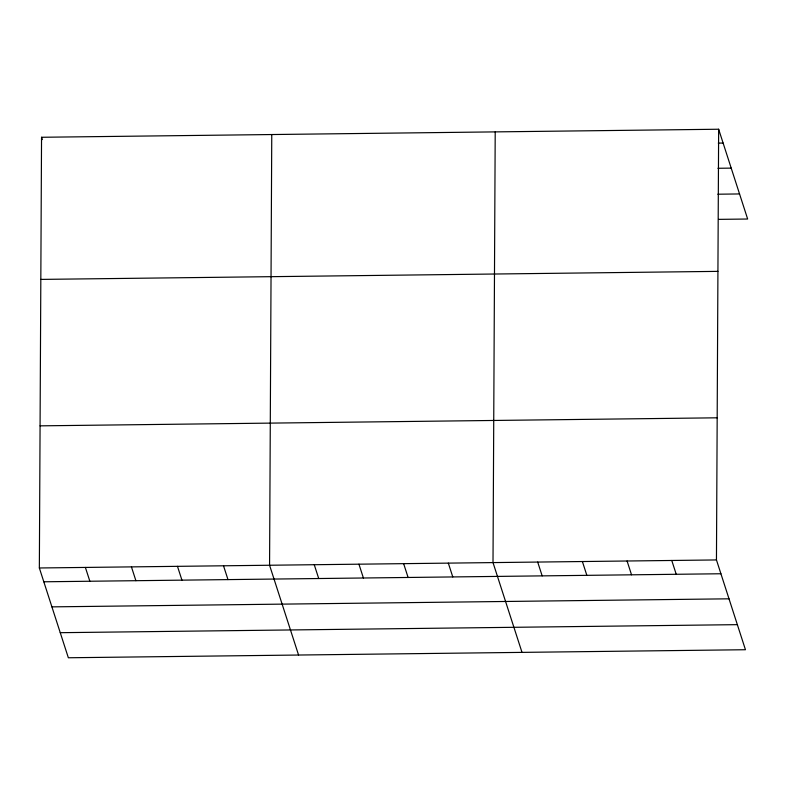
<?xml version="1.0" encoding="UTF-8"?>
<svg xmlns="http://www.w3.org/2000/svg" width="787" height="787" viewBox="0 0 787 787"><rect width="100%" height="100%" fill="white"/><g stroke="black" fill="none" stroke-linecap="round" stroke-linejoin="round"><path stroke-width="1.18" d="M718.649 129.235L716.455 559.941L745.456 649.728L68.351 657.765L39.35 567.978L41.544 137.272L718.649 129.235L747.65 219.022L718.659 219.366M271.761 134.538L269.567 565.243L298.568 655.03M495.21 131.891L493.006 562.587L522.007 652.374M718.285 143.106L723.115 143.047M717.921 168.28L731.212 168.123M717.813 194.212L739.554 193.946M40.816 279.405L717.921 271.367M40.078 425.846L717.183 417.808M39.35 567.978L716.455 559.941M43.816 581.79L720.922 573.753M51.912 606.866L729.018 598.818M60.255 632.689L737.36 624.652M671.764 560.472L676.23 574.284M627.082 561.003L631.538 574.815M582.39 561.534L586.846 575.346M537.698 562.066L542.164 575.877M448.324 563.118L452.781 576.94M403.633 563.649L408.099 577.471M358.941 564.181L363.407 578.002M314.259 564.712L318.715 578.524M223.518 565.794L227.984 579.606M41.544 137.272L42.291 139.574M177.478 566.335L181.945 580.157M131.439 566.886L135.895 580.698M85.389 567.427L89.856 581.249"/></g></svg>
